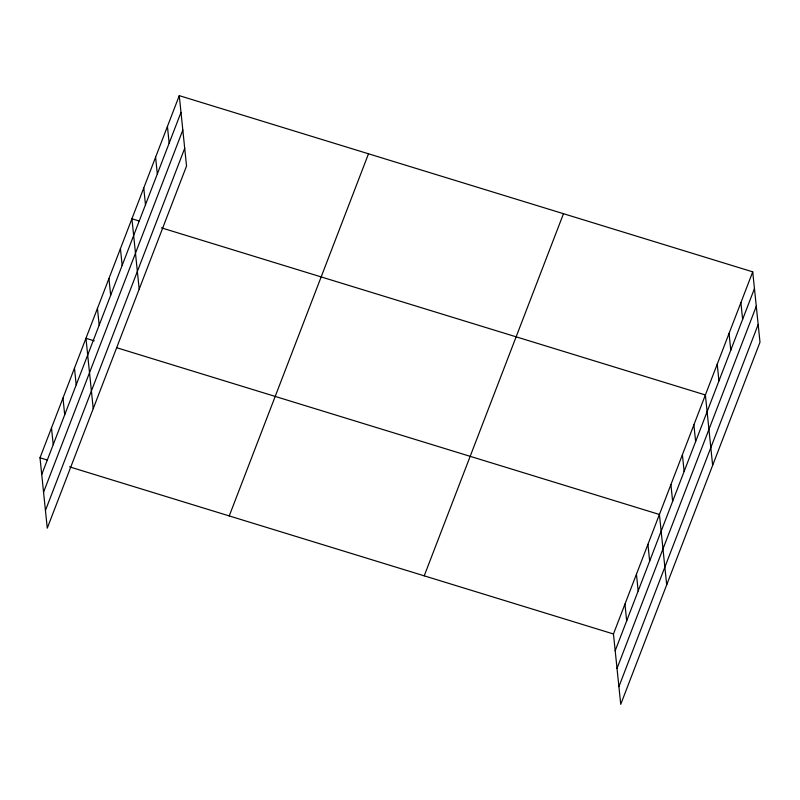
<?xml version="1.0" encoding="UTF-8"?>
<svg xmlns="http://www.w3.org/2000/svg" width="800" height="800" viewBox="0 0 800 800"><rect width="100%" height="100%" fill="white"/><g stroke="black" fill="none" stroke-linecap="round" stroke-linejoin="round"><path stroke-width="1.2" d="M179.27 95.65L186.54 166.02L47.27 528.15L40 457.78L179.27 95.65L752.73 271.85L760 342.22L620.73 704.35L613.46 633.98L752.73 271.85M41.73 474.52L181 112.39M43.56 492.22L182.83 130.09M45.44 510.46L184.71 148.32M229.24 515.93L368.51 153.8M424.22 575.83L563.49 213.7M615.19 650.72L754.46 288.58M617.02 668.42L756.29 306.28M618.9 686.65L758.17 324.52M139.01 220.96L131.92 218.78L139.19 289.15M161.49 227.86L705.38 394.97L712.65 465.34M94.24 340.82L85.96 338.28L93.23 408.65M116.71 347.73L659.42 514.48L666.69 584.84M40 457.78L47.1 459.96M69.57 466.87L613.46 633.98M740.89 302.63L742.62 319.37M729.05 333.41L730.78 350.15M717.21 364.19L718.94 380.93M693.89 424.85L695.62 441.58M682.4 454.72L684.13 471.46M670.91 484.6L672.64 501.34M647.93 544.35L649.66 561.09M636.44 574.23L638.17 590.96M624.95 604.1L626.68 620.84M167.43 126.43L169.16 143.17M155.59 157.21L157.32 173.95M143.76 188L145.48 204.73M120.43 248.65L122.16 265.39M108.94 278.53L110.67 295.27M97.45 308.4L99.18 325.14M74.47 368.16L76.2 384.89M62.98 398.03L64.71 414.77M51.49 427.91L53.22 444.65"/></g></svg>
